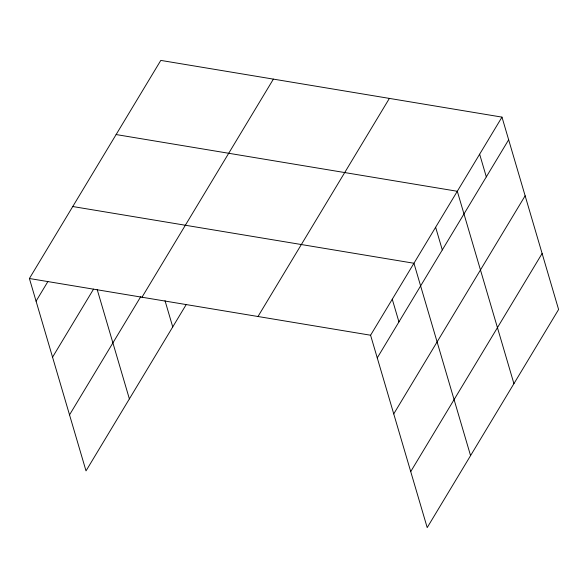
<?xml version="1.0" encoding="UTF-8"?>
<svg xmlns="http://www.w3.org/2000/svg" width="588" height="588" viewBox="0 0 588 588"><rect width="100%" height="100%" fill="white"/><g stroke="black" fill="none" stroke-linecap="round" stroke-linejoin="round"><path stroke-width="0.88" d="M186.234 304.525L86.017 470.878L29.4 278.506L160.796 60.402L501.983 117.122L558.6 309.494L427.204 527.598L370.587 335.226L501.983 117.122M36.074 301.166L47.856 281.608M52.553 357.173L93.558 289.112M69.538 414.871L140.701 296.742M141.995 297.219L273.383 79.123M257.992 316.506L389.388 98.402M377.261 357.894L508.649 139.79M393.74 413.893L525.135 195.797M410.725 471.598L542.114 253.494M116.123 134.556L457.31 191.276L513.927 383.655M72.758 206.528L413.945 263.255L470.569 455.626M29.4 278.506L370.587 335.226M479.646 154.203L486.313 176.87M435.627 227.262L442.301 249.929M392.27 299.241L398.936 321.908M165.015 300.674L172.74 326.928M97.204 289.568L129.382 398.899"/></g></svg>
